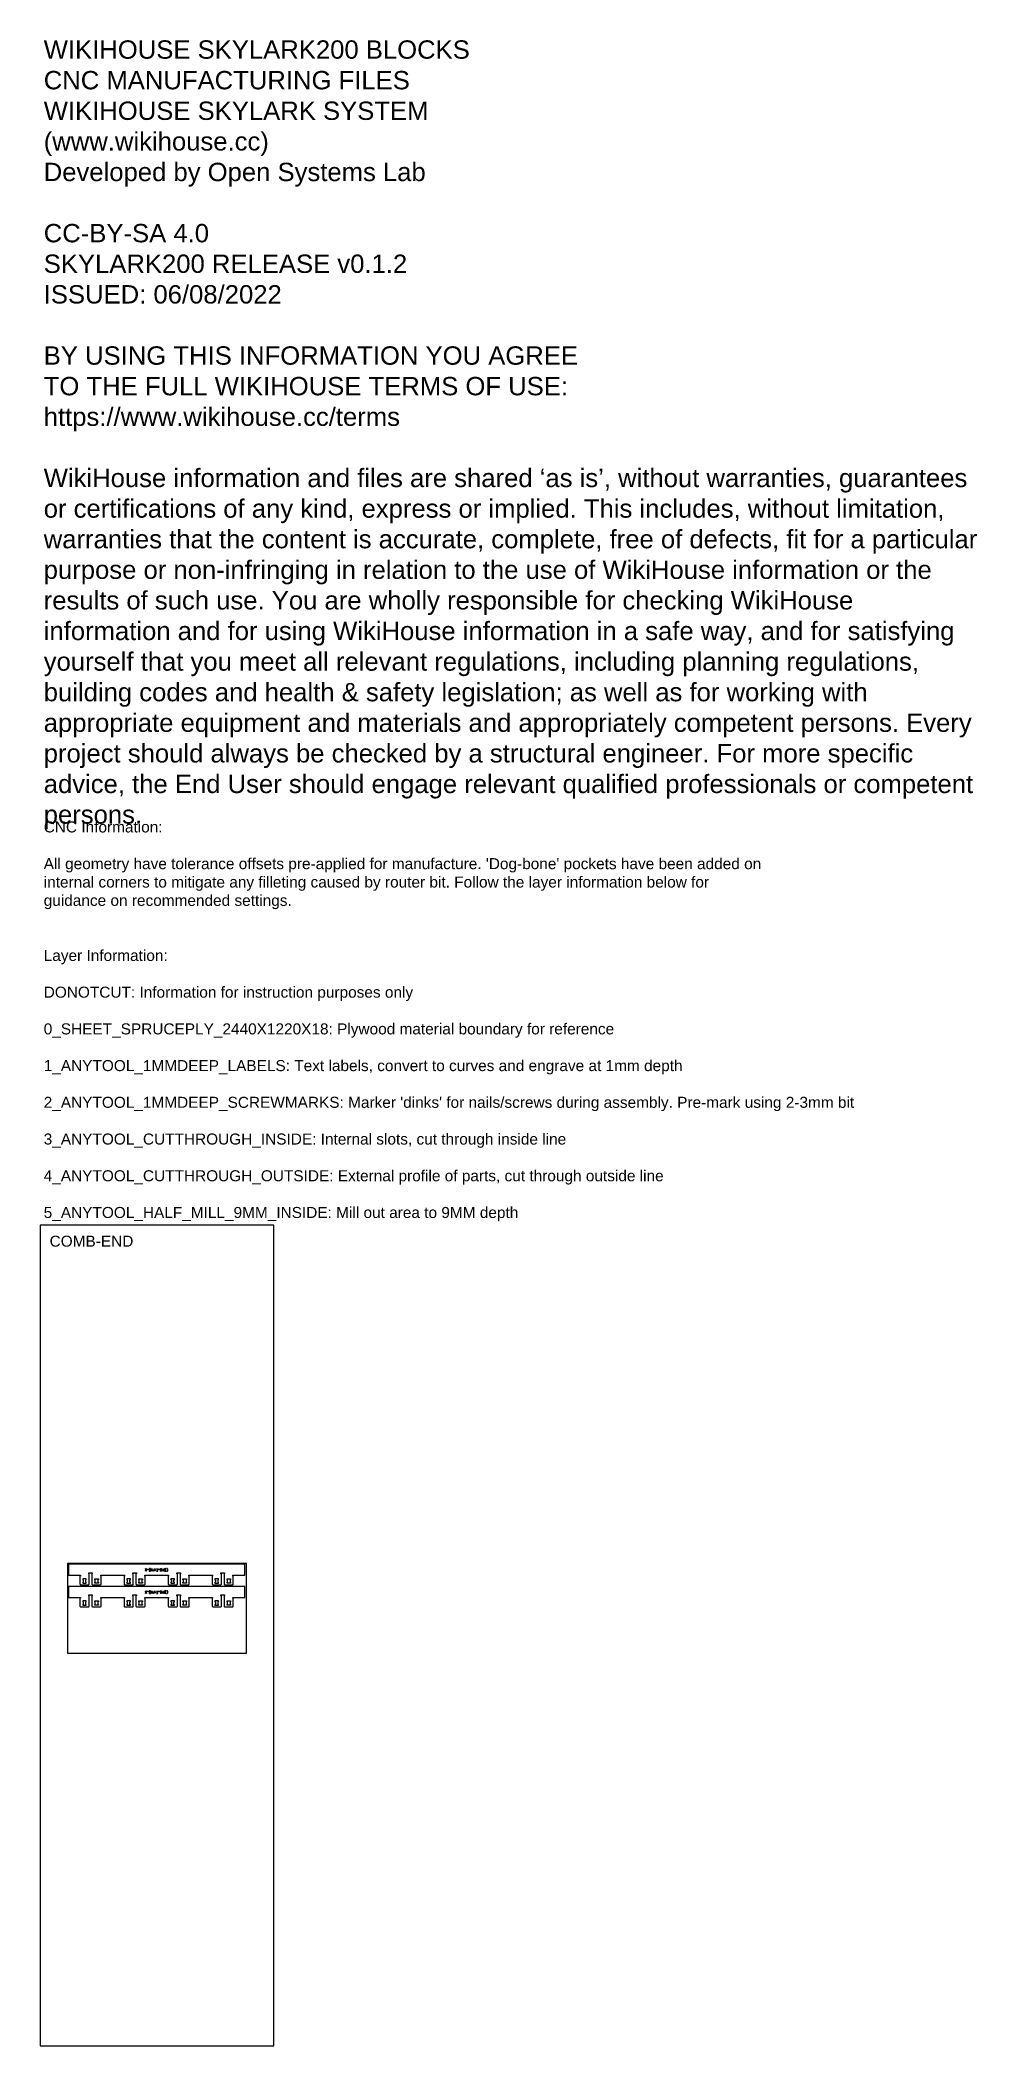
# Model space of a CAD drawing. Header units: millimetres. Extents: x 0 to 12757, y 0 to 27318.
import ezdxf

# ---------------------------------------------------------------- set-up
doc = ezdxf.new("R2010")
doc.units = ezdxf.units.MM
for name, color, linetype, true_color in [('0_SHEET_SPRUCEPLY_2440X122', 1, 'Continuous', 0xff0000), ('1_ANYTOOL_1MMDEEP_LABELS_S', 2, 'Continuous', 0xffff00), ('3_ANYTOOL_CUTTHROUGH_INSID', 4, 'Continuous', 0x00ffff), ('4_ANYTOOL_CUTTHROUGH_OUTSI', 5, 'Continuous', 0x0000ff), ('DONOTCUT', 7, 'Continuous', 0xffffff)]:
    doc.layers.add(name, color=color, linetype=linetype, true_color=true_color)
doc.styles.add('Arial', font='')
doc.styles.get('Arial').set_extended_font_data('Arial')

msp = doc.modelspace()

# ---------------------------------------------------------------- linework, layer by layer
at = {"layer": '0_SHEET_SPRUCEPLY_2440X122'}
msp.add_lwpolyline([(372, 6571), (372, 5351), (2812, 5351), (2812, 6571)], close=True, dxfattribs=at)
at = {"layer": '1_ANYTOOL_1MMDEEP_LABELS_S', "color": 2, "true_color": 0xffff00}
for points in [[(1427, 6500), (1451, 6464)], [(1451, 6500), (1427, 6464)], [(1475, 6488), (1459, 6488)], [(1515, 6464), (1515, 6500)], [(1551, 6500), (1551, 6464), (1539, 6484), (1527, 6464), (1527, 6500)], [(1579, 6500), (1563, 6464)], [(1585, 6464), (1601, 6464), (1601, 6500)], [(1585, 6480), (1601, 6480)], [(1625, 6488), (1609, 6488)], [(1685, 6500), (1685, 6464), (1673, 6484), (1661, 6464), (1661, 6500)], [(1451, 6199), (1427, 6163)], [(1427, 6199), (1451, 6163)], [(1475, 6187), (1459, 6187)], [(1515, 6163), (1515, 6199)], [(1551, 6199), (1551, 6163), (1539, 6183), (1527, 6163), (1527, 6199)], [(1579, 6199), (1563, 6163)], [(1585, 6163), (1601, 6163), (1601, 6199)], [(1585, 6179), (1601, 6179)], [(1625, 6187), (1609, 6187)], [(1685, 6199), (1685, 6163), (1673, 6183), (1661, 6163), (1661, 6199)]]:
    msp.add_lwpolyline(points, dxfattribs=at)
for points in [[(1491, 6464), (1503, 6464), (1503, 6500), (1491, 6500, 0.414214), (1483, 6492), (1483, 6472, 0.414214)], [(1713, 6490, 1), (1693, 6490), (1693, 6474, 1), (1713, 6474)], [(1491, 6163), (1503, 6163), (1503, 6199), (1491, 6199, 0.414214), (1483, 6191), (1483, 6171, 0.414214)], [(1713, 6189, 1), (1693, 6189), (1693, 6173, 1), (1713, 6173)]]:
    msp.add_lwpolyline(points, format="xyb", close=True, dxfattribs=at)
for points in [[(1653, 6480), (1643, 6480, -1), (1643, 6500), (1653, 6500), (1653, 6464), (1643, 6464, -1), (1643, 6480)], [(1721, 6464), (1731, 6464, 0.414214), (1737, 6470), (1737, 6494, 0.414214), (1731, 6500), (1721, 6500)], [(1653, 6179), (1643, 6179, -1), (1643, 6199), (1653, 6199), (1653, 6163), (1643, 6163, -1), (1643, 6179)], [(1721, 6163), (1731, 6163, 0.414214), (1737, 6169), (1737, 6193, 0.414214), (1731, 6199), (1721, 6199)]]:
    msp.add_lwpolyline(points, format="xyb", dxfattribs=at)
at = {"layer": '3_ANYTOOL_CUTTHROUGH_INSID', "color": 4, "true_color": 0x00ffff}
for points in [[(629, 6349), (629, 6362), (581, 6362), (581, 6349), (587, 6349), (587, 6314), (581, 6314), (581, 6301), (629, 6301), (629, 6314), (623, 6314), (623, 6349)], [(629, 6349), (629, 6362), (581, 6362), (581, 6349), (587, 6349), (587, 6314), (581, 6314), (581, 6301), (629, 6301), (629, 6314), (623, 6314), (623, 6349)], [(745, 6349), (745, 6362), (793, 6362), (793, 6349), (787, 6349), (787, 6314), (793, 6314), (793, 6301), (745, 6301), (745, 6314), (751, 6314), (751, 6349)], [(745, 6349), (745, 6362), (793, 6362), (793, 6349), (787, 6349), (787, 6314), (793, 6314), (793, 6301), (745, 6301), (745, 6314), (751, 6314), (751, 6349)], [(1229, 6349), (1229, 6362), (1181, 6362), (1181, 6349), (1187, 6349), (1187, 6314), (1181, 6314), (1181, 6301), (1229, 6301), (1229, 6314), (1223, 6314), (1223, 6349)], [(1229, 6349), (1229, 6362), (1181, 6362), (1181, 6349), (1187, 6349), (1187, 6314), (1181, 6314), (1181, 6301), (1229, 6301), (1229, 6314), (1223, 6314), (1223, 6349)], [(1345, 6349), (1345, 6362), (1393, 6362), (1393, 6349), (1387, 6349), (1387, 6314), (1393, 6314), (1393, 6301), (1345, 6301), (1345, 6314), (1351, 6314), (1351, 6349)], [(1345, 6349), (1345, 6362), (1393, 6362), (1393, 6349), (1387, 6349), (1387, 6314), (1393, 6314), (1393, 6301), (1345, 6301), (1345, 6314), (1351, 6314), (1351, 6349)], [(1829, 6349), (1829, 6362), (1781, 6362), (1781, 6349), (1787, 6349), (1787, 6314), (1781, 6314), (1781, 6301), (1829, 6301), (1829, 6314), (1823, 6314), (1823, 6349)], [(1829, 6349), (1829, 6362), (1781, 6362), (1781, 6349), (1787, 6349), (1787, 6314), (1781, 6314), (1781, 6301), (1829, 6301), (1829, 6314), (1823, 6314), (1823, 6349)], [(1945, 6349), (1945, 6362), (1993, 6362), (1993, 6349), (1987, 6349), (1987, 6314), (1993, 6314), (1993, 6301), (1945, 6301), (1945, 6314), (1951, 6314), (1951, 6349)], [(1945, 6349), (1945, 6362), (1993, 6362), (1993, 6349), (1987, 6349), (1987, 6314), (1993, 6314), (1993, 6301), (1945, 6301), (1945, 6314), (1951, 6314), (1951, 6349)], [(2429, 6349), (2429, 6362), (2381, 6362), (2381, 6349), (2387, 6349), (2387, 6314), (2381, 6314), (2381, 6301), (2429, 6301), (2429, 6314), (2423, 6314), (2423, 6349)], [(2429, 6349), (2429, 6362), (2381, 6362), (2381, 6349), (2387, 6349), (2387, 6314), (2381, 6314), (2381, 6301), (2429, 6301), (2429, 6314), (2423, 6314), (2423, 6349)], [(2545, 6349), (2545, 6362), (2593, 6362), (2593, 6349), (2587, 6349), (2587, 6314), (2593, 6314), (2593, 6301), (2545, 6301), (2545, 6314), (2551, 6314), (2551, 6349)], [(2545, 6349), (2545, 6362), (2593, 6362), (2593, 6349), (2587, 6349), (2587, 6314), (2593, 6314), (2593, 6301), (2545, 6301), (2545, 6314), (2551, 6314), (2551, 6349)], [(629, 6049), (629, 6061), (581, 6061), (581, 6049), (587, 6049), (587, 6013), (581, 6013), (581, 6001), (629, 6001), (629, 6013), (623, 6013), (623, 6049)], [(629, 6049), (629, 6061), (581, 6061), (581, 6049), (587, 6049), (587, 6013), (581, 6013), (581, 6001), (629, 6001), (629, 6013), (623, 6013), (623, 6049)], [(745, 6049), (745, 6061), (793, 6061), (793, 6049), (787, 6049), (787, 6013), (793, 6013), (793, 6001), (745, 6001), (745, 6013), (751, 6013), (751, 6049)], [(745, 6049), (745, 6061), (793, 6061), (793, 6049), (787, 6049), (787, 6013), (793, 6013), (793, 6001), (745, 6001), (745, 6013), (751, 6013), (751, 6049)], [(1229, 6049), (1229, 6061), (1181, 6061), (1181, 6049), (1187, 6049), (1187, 6013), (1181, 6013), (1181, 6001), (1229, 6001), (1229, 6013), (1223, 6013), (1223, 6049)], [(1229, 6049), (1229, 6061), (1181, 6061), (1181, 6049), (1187, 6049), (1187, 6013), (1181, 6013), (1181, 6001), (1229, 6001), (1229, 6013), (1223, 6013), (1223, 6049)], [(1345, 6049), (1345, 6061), (1393, 6061), (1393, 6049), (1387, 6049), (1387, 6013), (1393, 6013), (1393, 6001), (1345, 6001), (1345, 6013), (1351, 6013), (1351, 6049)], [(1345, 6049), (1345, 6061), (1393, 6061), (1393, 6049), (1387, 6049), (1387, 6013), (1393, 6013), (1393, 6001), (1345, 6001), (1345, 6013), (1351, 6013), (1351, 6049)], [(1829, 6049), (1829, 6061), (1781, 6061), (1781, 6049), (1787, 6049), (1787, 6013), (1781, 6013), (1781, 6001), (1829, 6001), (1829, 6013), (1823, 6013), (1823, 6049)], [(1829, 6049), (1829, 6061), (1781, 6061), (1781, 6049), (1787, 6049), (1787, 6013), (1781, 6013), (1781, 6001), (1829, 6001), (1829, 6013), (1823, 6013), (1823, 6049)], [(1945, 6049), (1945, 6061), (1993, 6061), (1993, 6049), (1987, 6049), (1987, 6013), (1993, 6013), (1993, 6001), (1945, 6001), (1945, 6013), (1951, 6013), (1951, 6049)], [(1945, 6049), (1945, 6061), (1993, 6061), (1993, 6049), (1987, 6049), (1987, 6013), (1993, 6013), (1993, 6001), (1945, 6001), (1945, 6013), (1951, 6013), (1951, 6049)], [(2429, 6049), (2429, 6061), (2381, 6061), (2381, 6049), (2387, 6049), (2387, 6013), (2381, 6013), (2381, 6001), (2429, 6001), (2429, 6013), (2423, 6013), (2423, 6049)], [(2429, 6049), (2429, 6061), (2381, 6061), (2381, 6049), (2387, 6049), (2387, 6013), (2381, 6013), (2381, 6001), (2429, 6001), (2429, 6013), (2423, 6013), (2423, 6049)], [(2545, 6049), (2545, 6061), (2593, 6061), (2593, 6049), (2587, 6049), (2587, 6013), (2593, 6013), (2593, 6001), (2545, 6001), (2545, 6013), (2551, 6013), (2551, 6049)], [(2545, 6049), (2545, 6061), (2593, 6061), (2593, 6049), (2587, 6049), (2587, 6013), (2593, 6013), (2593, 6001), (2545, 6001), (2545, 6013), (2551, 6013), (2551, 6049)]]:
    msp.add_lwpolyline(points, close=True, dxfattribs=at)
at = {"layer": '4_ANYTOOL_CUTTHROUGH_OUTSI', "color": 5, "true_color": 0x0000ff}
for points in [[(831, 6397), (825, 6397), (825, 6410), (1149, 6410), (1149, 6397), (1143, 6397), (1143, 6291), (1143, 6291, 0.414214), (1155, 6280), (1257, 6280, 0.414214), (1269, 6291), (1269, 6431), (1263, 6431), (1263, 6444), (1311, 6444), (1311, 6431), (1305, 6431), (1305, 6291), (1305, 6291, 0.414214), (1317, 6280), (1419, 6280, 0.414214), (1431, 6291), (1431, 6397), (1425, 6397), (1425, 6410), (1749, 6410), (1749, 6397), (1743, 6397), (1743, 6291), (1743, 6291, 0.414214), (1755, 6280), (1857, 6280, 0.414214), (1869, 6291), (1869, 6431), (1863, 6431), (1863, 6444), (1911, 6444), (1911, 6431), (1905, 6431), (1905, 6291), (1905, 6291, 0.414214), (1917, 6280), (2019, 6280, 0.414214), (2031, 6291), (2031, 6397), (2025, 6397), (2025, 6410), (2349, 6410), (2349, 6397), (2343, 6397), (2343, 6291), (2343, 6291, 0.414214), (2355, 6280), (2457, 6280, 0.414214), (2469, 6291), (2469, 6431), (2463, 6431), (2463, 6444), (2511, 6444), (2511, 6431), (2505, 6431), (2505, 6291), (2505, 6291, 0.414214), (2517, 6280), (2619, 6280, 0.414214), (2631, 6291), (2631, 6397), (2625, 6397), (2625, 6410), (2787, 6410), (2787, 6559), (2487, 6559), (2187, 6559), (1887, 6559), (1587, 6559), (1287, 6559), (987, 6559), (687, 6559), (387, 6559), (387, 6410), (549, 6410), (549, 6397), (543, 6397), (543, 6291), (543, 6291, 0.414214), (555, 6280), (657, 6280, 0.414214), (669, 6291), (669, 6431), (663, 6431), (663, 6444), (711, 6444), (711, 6431), (705, 6431), (705, 6291), (705, 6291, 0.414214), (717, 6280), (819, 6280, 0.414214), (831, 6291)], [(831, 6097), (825, 6097), (825, 6109), (1149, 6109), (1149, 6097), (1143, 6097), (1143, 5991), (1143, 5991, 0.414214), (1155, 5979), (1257, 5979, 0.414214), (1269, 5991), (1269, 6131), (1263, 6131), (1263, 6143), (1311, 6143), (1311, 6131), (1305, 6131), (1305, 5991), (1305, 5991, 0.414214), (1317, 5979), (1419, 5979, 0.414214), (1431, 5991), (1431, 6097), (1425, 6097), (1425, 6109), (1749, 6109), (1749, 6097), (1743, 6097), (1743, 5991), (1743, 5991, 0.414214), (1755, 5979), (1857, 5979, 0.414214), (1869, 5991), (1869, 6131), (1863, 6131), (1863, 6143), (1911, 6143), (1911, 6131), (1905, 6131), (1905, 5991), (1905, 5991, 0.414214), (1917, 5979), (2019, 5979, 0.414214), (2031, 5991), (2031, 6097), (2025, 6097), (2025, 6109), (2349, 6109), (2349, 6097), (2343, 6097), (2343, 5991), (2343, 5991, 0.414214), (2355, 5979), (2457, 5979, 0.414214), (2469, 5991), (2469, 6131), (2463, 6131), (2463, 6143), (2511, 6143), (2511, 6131), (2505, 6131), (2505, 5991), (2505, 5991, 0.414214), (2517, 5979), (2619, 5979, 0.414214), (2631, 5991), (2631, 6097), (2625, 6097), (2625, 6109), (2787, 6109), (2787, 6259), (2487, 6259), (2187, 6259), (1887, 6259), (1587, 6259), (1287, 6259), (987, 6259), (687, 6259), (387, 6259), (387, 6109), (549, 6109), (549, 6097), (543, 6097), (543, 5991), (543, 5991, 0.414214), (555, 5979), (657, 5979, 0.414214), (669, 5991), (669, 6131), (663, 6131), (663, 6143), (711, 6143), (711, 6131), (705, 6131), (705, 5991), (705, 5991, 0.414214), (717, 5979), (819, 5979, 0.414214), (831, 5991)]]:
    msp.add_lwpolyline(points, format="xyb", close=True, dxfattribs=at)
at = {"layer": 'DONOTCUT'}
msp.add_lwpolyline([(0, 0), (3183, 0), (3183, 11179), (0, 11179)], close=True, dxfattribs=at)

# ---------------------------------------------------------------- texts
at = {"layer": 'DONOTCUT', "attachment_point": 1, "style": 'Arial'}
for s, insert, char_height, width in [('{\\fArial;WIKIHOUSE SKYLARK200 BLOCKS}\\P{\\fArial;CNC MANUFACTURING FILES}\\P{\\fArial;WIKIHOUSE SKYLARK SYSTEM}\\P{\\fArial;(www.wikihouse.cc)}\\P{\\fArial;Developed by Open Systems Lab}\\P\\P{\\fArial;CC-BY-SA 4.0}\\P{\\fArial;SKYLARK200 RELEASE v0.1.2}\\P{\\fArial;ISSUED: 06/08/2022}\\P\\P{\\fArial;BY USING THIS INFORMATION YOU AGREE }\\P{\\fArial;TO THE FULL WIKIHOUSE TERMS OF USE:}\\P{\\fArial;https://www.wikihouse.cc/terms}\\P\\P{\\fArial;WikiHouse information and files are shared }{\\fArial;‘as is}{\\fArial;’, without warranties, guarantees }\\P{\\fArial;or certifications of any kind, express or implied. This includes, without limitation, }\\P{\\fArial;warranties that the content is accurate, complete, free of defects, fit for a particular }\\P{\\fArial;purpose or non-infringing in relation to the use of WikiHouse information or the }\\P{\\fArial;results of such use. You are wholly responsible for checking WikiHouse }\\P{\\fArial;information and for using WikiHouse information in a safe way, and for satisfying }\\P{\\fArial;yourself that you meet all relevant regulations, including planning regulations, }\\P{\\fArial;building codes and health & safety legislation; as well as for working with }\\P{\\fArial;appropriate equipment and materials and appropriately competent persons. Every }\\P{\\fArial;project should always be checked by a structural engineer. For more specific }\\P{\\fArial;advice, the End User should engage relevant qualified professionals or competent }\\P{\\fArial;persons.}\\P', (49, 27315, 1347), 250, 12895.38), ("{\\fArial;CNC Information:}\\P\\P{\\fArial;All geometry have tolerance offsets pre-applied for manufacture. 'Dog-bone' pockets have been added on}\\P{\\fArial;internal corners to mitigate any filleting caused by router bit. Follow the layer information below for}\\P{\\fArial;guidance on recommended settings.}\\P\\P\\P{\\fArial;Layer Information:}\\P\\P{\\fArial;DONOTCUT: Information for instruction purposes only}\\P\\P{\\fArial;0_SHEET_SPRUCEPLY_2440X1220X18: Plywood material boundary for reference}\\P\\P{\\fArial;1_ANYTOOL_1MMDEEP_LABELS: Text labels, convert to curves and engrave at 1mm depth}\\P\\P{\\fArial;2_ANYTOOL_1MMDEEP_SCREWMARKS: Marker 'dinks' for nails/screws during assembly. Pre-mark using 2-3mm bit}\\P\\P{\\fArial;3_ANYTOOL_CUTTHROUGH_INSIDE: Internal slots, cut through inside line}\\P\\P{\\fArial;4_ANYTOOL_CUTTHROUGH_OUTSIDE: External profile of parts, cut through outside line}\\P\\P{\\fArial;5_ANYTOOL_HALF_MILL_9MM_INSIDE: Mill out area to 9MM depth}", (49, 16677, 1347), 150, 22265.22), ('COMB-END', (129, 11035, 0), 150, 2551.63)]:
    msp.add_mtext(s, dxfattribs=dict(at, insert=insert, char_height=char_height, width=width))

doc.saveas('drawing.dxf')
